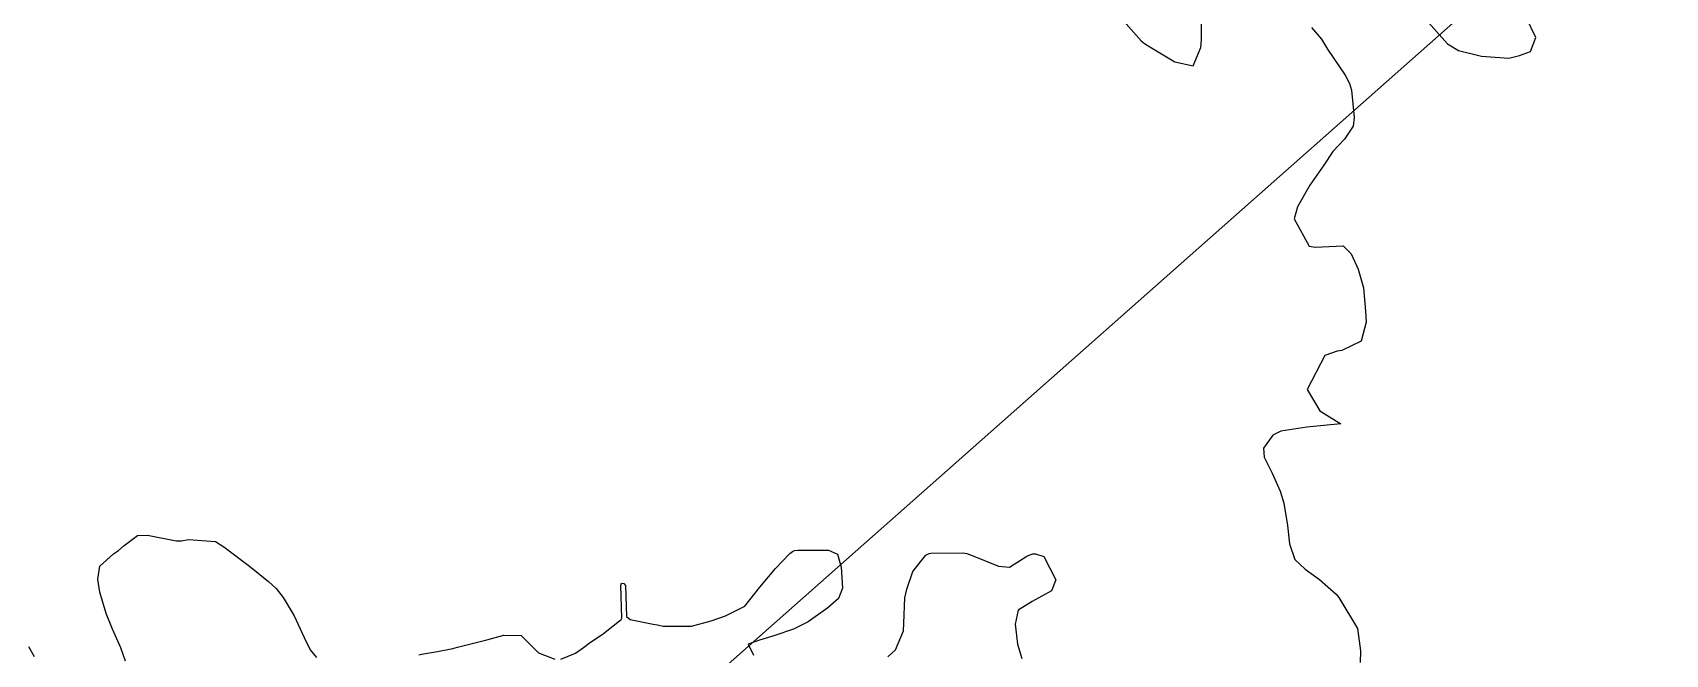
# Model space of a CAD drawing. Header units: metres. Extents: x 307586 to 320046, y 7427249 to 7434250.
# Drawn here: x 316592 to 316687.9, y 7433047 to 7433083.5 of the extents above; entities that cross this region are included whole.
import ezdxf

# ---------------------------------------------------------------- set-up
doc = ezdxf.new("R2010")
doc.units = ezdxf.units.M
doc.header["$MEASUREMENT"] = 0
for name, color, linetype in [('Curvas de Nivel 1m', 11, 'Continuous'), ('Curvas de Nivel 5m', 15, 'Continuous'), ('TEXTO', 45, 'Continuous')]:
    doc.layers.add(name, color=color, linetype=linetype)

msp = doc.modelspace()

# ---------------------------------------------------------------- linework, layer by layer
at = {"layer": 'Curvas de Nivel 1m', "flags": 128}
for points, elevation in [([(316655.632, 7433084.665), (316657.106, 7433083.008), (316657.3, 7433082.842), (316657.616, 7433082.642), (316659.09, 7433081.759), (316660.165, 7433081.531), (316660.615, 7433082.605), (316660.648, 7433083.064), (316660.651, 7433084.605)], 736), ([(316667.115, 7433083.786), (316667.693, 7433083.106), (316668.055, 7433082.516), (316669.08, 7433080.976), (316669.347, 7433080.497), (316669.465, 7433080.1), (316669.625, 7433078.494), (316669.557, 7433077.986), (316669.04, 7433077.227), (316668.363, 7433076.51), (316667.838, 7433075.7), (316667.003, 7433074.53), (316666.283, 7433073.244), (316666.093, 7433072.539), (316666.967, 7433070.947), (316667.33, 7433070.888), (316668.968, 7433070.959), (316669.441, 7433070.495), (316669.851, 7433069.589), (316670.165, 7433068.488), (316670.289, 7433067.117), (316670.324, 7433066.486), (316670.026, 7433065.358), (316668.887, 7433064.804), (316668.624, 7433064.767), (316667.897, 7433064.515), (316666.863, 7433062.53), (316667.6, 7433061.269), (316668.843, 7433060.5), (316667.035, 7433060.332), (316666.84, 7433060.308), (316665.304, 7433060.077), (316664.832, 7433059.848), (316664.29, 7433059.084), (316664.327, 7433058.555), (316664.803, 7433057.599), (316665.269, 7433056.545), (316665.484, 7433055.841), (316665.7, 7433054.541), (316665.828, 7433053.464), (316666.138, 7433052.536), (316666.737, 7433051.965), (316667.583, 7433051.368), (316668.557, 7433050.502), (316668.72, 7433050.311), (316669.813, 7433048.489), (316669.99, 7433047.177), (316669.966, 7433046.487)], 736), ([(316597.442, 7433046.565), (316597.176, 7433047.355), (316596.679, 7433048.441), (316596.306, 7433049.366), (316595.947, 7433050.614), (316595.832, 7433051.373), (316595.947, 7433052.149), (316596.736, 7433052.868), (316597.033, 7433053.063), (316597.375, 7433053.354), (316598.154, 7433053.941), (316598.749, 7433053.968), (316600.432, 7433053.637), (316600.746, 7433053.635), (316601.149, 7433053.716), (316602.746, 7433053.598), (316603.218, 7433053.285), (316604.726, 7433052.145), (316605.855, 7433051.253), (316606.291, 7433050.828), (316606.704, 7433050.313), (316607.355, 7433049.233), (316607.952, 7433047.955), (316608.29, 7433047.224), (316608.666, 7433046.778)], 737), ([(316623.021, 7433046.693), (316623.878, 7433047.038), (316624.342, 7433047.368), (316624.679, 7433047.629), (316625.523, 7433048.183), (316626.563, 7433049.011), (316626.611, 7433049.093), (316626.539, 7433051.012), (316626.583, 7433051.144), (316626.715, 7433051.137), (316626.816, 7433051.008), (316626.886, 7433049.199), (316627.101, 7433049.004), (316628.443, 7433048.736), (316628.69, 7433048.692), (316629.04, 7433048.626), (316630.69, 7433048.626), (316631.848, 7433048.943), (316632.696, 7433049.231), (316633.828, 7433049.792), (316634.713, 7433050.91), (316635.619, 7433052.011), (316636.464, 7433052.893), (316636.619, 7433053.017), (316636.745, 7433053.065), (316636.941, 7433053.083), (316638.745, 7433053.078), (316639.271, 7433052.855), (316639.494, 7433052.09), (316639.556, 7433050.852), (316639.321, 7433050.24), (316638.701, 7433049.689), (316637.548, 7433048.877), (316636.688, 7433048.437), (316635.537, 7433048.048), (316634.682, 7433047.807), (316634.031, 7433047.565), (316634.327, 7433046.913)], 737), ([(316642.235, 7433046.817), (316642.677, 7433047.232), (316643.147, 7433048.347), (316643.171, 7433048.805), (316643.228, 7433050.284), (316643.351, 7433050.804), (316643.698, 7433051.831), (316644.449, 7433052.793), (316644.646, 7433052.889), (316644.744, 7433052.907), (316646.595, 7433052.921), (316646.744, 7433052.907), (316646.859, 7433052.883), (316647.173, 7433052.764), (316648.734, 7433052.138), (316649.38, 7433052.087), (316650.388, 7433052.724), (316650.626, 7433052.839), (316650.744, 7433052.867), (316650.897, 7433052.87), (316651.395, 7433052.71), (316652.087, 7433051.335), (316651.849, 7433050.703), (316650.706, 7433050.071), (316649.872, 7433049.557), (316649.715, 7433048.73), (316649.836, 7433047.574), (316650.105, 7433046.726)], 737), ([(316614.67, 7433046.942), (316614.831, 7433046.987), (316615.778, 7433047.133), (316616.675, 7433047.317), (316616.942, 7433047.383), (316618.68, 7433047.817), (316619.671, 7433048.102), (316620.683, 7433048.066), (316621.181, 7433047.575), (316621.702, 7433047.065), (316622.667, 7433046.678)], 737), ([(316591.751, 7433047.424), (316592.085, 7433046.846)], 737)]:
    msp.add_lwpolyline(points, dxfattribs=dict(at, elevation=elevation))
at = {"layer": 'Curvas de Nivel 5m', "elevation": 735, "flags": 128}
msp.add_lwpolyline([(316673.659, 7433084.445), (316675.107, 7433082.83), (316675.738, 7433082.424), (316677.1, 7433082.099), (316678.706, 7433081.993), (316679.1, 7433082.084), (316679.33, 7433082.148), (316679.97, 7433082.371), (316680.278, 7433083.202), (316679.723, 7433084.374)], dxfattribs=at)
at = {"layer": 'TEXTO'}
msp.add_line((316564.421, 7432985.864), (316738.342, 7433139.73), dxfattribs=at)

doc.saveas('drawing.dxf')
